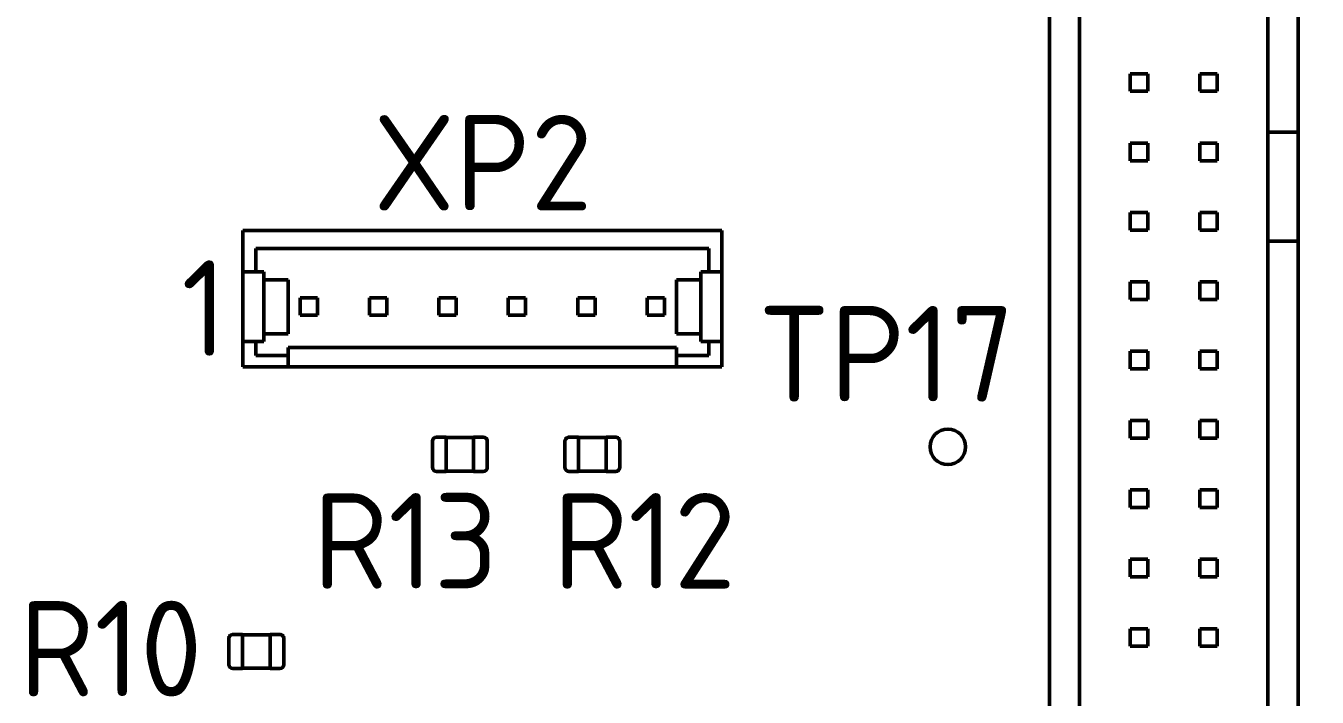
# Model space of a CAD drawing. Header units: millimetres. Extents: x -55 to 2039, y 0 to 512.
# Drawn here: x 993.8 to 1041.07, y 254.21 to 278.8 of the extents above; entities that cross this region are included whole.
import ezdxf
from ezdxf import colors
from ezdxf.entities.mleader import LeaderData, LeaderLine
from ezdxf.enums import TextEntityAlignment as Align
from ezdxf.math import Vec2, Vec3

# ---------------------------------------------------------------- set-up
doc = ezdxf.new("R2010")
doc.units = ezdxf.units.MM
doc.linetypes.add('Сплошная', pattern=[0])
doc.layers.add('Виды', color=30, linetype='Continuous')
doc.layers.add('текст', color=2, linetype='Continuous', lineweight=30)
doc.styles.add('GOST TYPE B', font='', dxfattribs={"height": 3.5})
doc.styles.get('GOST TYPE B').set_extended_font_data('GOST type B')

# ---------------------------------------------------------------- blocks, each defined once
blk = doc.blocks.new('Вид с →')
at = {"linetype": 'Continuous', "lineweight": 25, "transparency": 16777216}
for q in [(28.03, 4.046), (30.858, 4.046)]:
    blk.add_line((29.444, 2.632), q, dxfattribs=at)
blk.add_circle((32.944, 2.632), 3.5, dxfattribs=at)
blk.add_circle((32.944, 2.632), 3.5, dxfattribs=at)
at = {"linetype": 'Continuous', "lineweight": 50, "transparency": 16777216, "style": 'GOST TYPE B'}
blk.add_attdef('ВИД(_:_)', text='', height=7, dxfattribs=at).set_placement((27.226, 3.5), align=Align.MIDDLE_RIGHT)
blk = doc.blocks.new('_DotSmall')
at = {"color": 0, "linetype": 'ByBlock', "lineweight": 60, "const_width": 0.5}
blk.add_lwpolyline([(-0.0625, 0, 1), (0.0625, 0, 1)], format="xyb", close=True, dxfattribs=at)

msp = doc.modelspace()

# ---------------------------------------------------------------- linework, layer by layer
at = {"linetype": 'Continuous', "lineweight": 50}
for p, q in [((1031.2713, 302.112), (1031.2713, 243.712)), ((1040.3713, 274.9121), (1040.3713, 302.112)), ((1032.3713, 244.812), (1032.3713, 301.012)), ((1039.2713, 301.012), (1039.2713, 274.9121)), ((1034.8713, 277.042), (1034.2313, 277.042)), ((1034.2313, 277.042), (1034.2313, 276.402)), ((1034.8713, 276.402), (1034.8713, 277.042)), ((1037.4113, 277.042), (1036.7713, 277.042)), ((1036.7713, 277.042), (1036.7713, 276.402)), ((1037.4113, 276.402), (1037.4113, 277.042)), ((1034.2313, 276.402), (1034.8713, 276.402)), ((1036.7713, 276.402), (1037.4113, 276.402)), ((1039.2713, 274.9121), (1039.2713, 270.9121)), ((1039.2713, 274.9121), (1040.3713, 274.9121)), ((1040.3713, 270.9121), (1040.3713, 274.9121)), ((1034.8713, 274.502), (1034.2313, 274.502)), ((1034.2313, 274.502), (1034.2313, 273.862)), ((1034.8713, 273.862), (1034.8713, 274.502)), ((1037.4113, 274.502), (1036.7713, 274.502)), ((1036.7713, 274.502), (1036.7713, 273.862)), ((1037.4113, 273.862), (1037.4113, 274.502)), ((1034.2313, 273.862), (1034.8713, 273.862)), ((1036.7713, 273.862), (1037.4113, 273.862)), ((1034.8713, 271.962), (1034.2313, 271.962)), ((1034.2313, 271.962), (1034.2313, 271.322)), ((1034.8713, 271.322), (1034.8713, 271.962)), ((1037.4113, 271.962), (1036.7713, 271.962)), ((1036.7713, 271.962), (1036.7713, 271.322)), ((1037.4113, 271.322), (1037.4113, 271.962)), ((1001.7413, 271.3091), (1001.7413, 269.7957)), ((1019.2713, 271.3091), (1001.7413, 271.3091)), ((1019.2713, 269.7957), (1019.2713, 271.3091)), ((1034.2313, 271.322), (1034.8713, 271.322)), ((1036.7713, 271.322), (1037.4113, 271.322)), ((1039.2713, 270.9121), (1039.2713, 244.812)), ((1040.3713, 270.9121), (1039.2713, 270.9121)), ((1040.3713, 243.712), (1040.3713, 270.9121)), ((1002.2118, 269.7957), (1002.2118, 270.6435)), ((1002.2118, 270.6435), (1018.8007, 270.6435)), ((1018.8007, 270.6435), (1018.8007, 269.7957)), ((1001.7413, 269.7957), (1002.2118, 269.7957)), ((1001.7413, 269.6591), (1001.7413, 269.7957)), ((1001.7413, 267.3791), (1001.7413, 269.6591)), ((1002.2118, 269.7957), (1002.5063, 269.7957)), ((1002.5063, 269.6591), (1002.5063, 269.7957)), ((1002.5063, 267.3791), (1002.5063, 269.6591)), ((1003.3963, 269.4991), (1002.5063, 269.4991)), ((1003.3963, 267.5191), (1003.3963, 269.4991)), ((1018.5063, 269.4991), (1017.6163, 269.4991)), ((1017.6163, 269.4991), (1017.6163, 267.5191)), ((1018.5063, 269.6591), (1018.5063, 269.7957)), ((1018.5063, 269.7957), (1018.8007, 269.7957)), ((1018.5063, 267.3791), (1018.5063, 269.6591)), ((1018.8007, 269.7957), (1019.2713, 269.7957)), ((1019.2713, 269.6591), (1019.2713, 269.7957)), ((1019.2713, 267.3791), (1019.2713, 269.6591)), ((1034.8713, 269.422), (1034.2313, 269.422)), ((1034.2313, 269.422), (1034.2313, 268.782)), ((1034.8713, 268.782), (1034.8713, 269.422)), ((1037.4113, 269.422), (1036.7713, 269.422)), ((1036.7713, 269.422), (1036.7713, 268.782)), ((1037.4113, 268.782), (1037.4113, 269.422)), ((1003.8388, 268.2016), (1003.8388, 268.8366)), ((1004.4738, 268.8366), (1003.8388, 268.8366)), ((1004.4738, 268.2016), (1004.4738, 268.8366)), ((1006.3788, 268.2016), (1006.3788, 268.8366)), ((1007.0138, 268.8366), (1006.3788, 268.8366)), ((1007.0138, 268.2016), (1007.0138, 268.8366)), ((1008.9188, 268.2016), (1008.9188, 268.8366)), ((1009.5538, 268.8366), (1008.9188, 268.8366)), ((1009.5538, 268.2016), (1009.5538, 268.8366)), ((1011.4588, 268.2016), (1011.4588, 268.8366)), ((1012.0938, 268.8366), (1011.4588, 268.8366)), ((1012.0938, 268.2016), (1012.0938, 268.8366)), ((1013.9988, 268.2016), (1013.9988, 268.8366)), ((1014.6338, 268.8366), (1013.9988, 268.8366)), ((1014.6338, 268.2016), (1014.6338, 268.8366)), ((1016.5388, 268.2016), (1016.5388, 268.8366)), ((1017.1738, 268.8366), (1016.5388, 268.8366)), ((1017.1738, 268.2016), (1017.1738, 268.8366)), ((1034.2313, 268.782), (1034.8713, 268.782)), ((1036.7713, 268.782), (1037.4113, 268.782)), ((1004.4738, 268.2016), (1003.8388, 268.2016)), ((1007.0138, 268.2016), (1006.3788, 268.2016)), ((1009.5538, 268.2016), (1008.9188, 268.2016)), ((1012.0938, 268.2016), (1011.4588, 268.2016)), ((1014.6338, 268.2016), (1013.9988, 268.2016)), ((1017.1738, 268.2016), (1016.5388, 268.2016)), ((1001.7413, 267.2424), (1001.7413, 267.3791)), ((1001.7413, 267.2424), (1002.2118, 267.2424)), ((1001.7413, 267.2424), (1001.7413, 266.3091)), ((1002.2118, 266.7246), (1002.2118, 267.2424)), ((1002.2118, 267.2424), (1002.5063, 267.2424)), ((1002.5063, 267.5191), (1003.3963, 267.5191)), ((1002.5063, 267.2424), (1002.5063, 267.3791)), ((1017.6163, 267.5191), (1018.5063, 267.5191)), ((1018.5063, 267.2424), (1018.5063, 267.3791)), ((1018.5063, 267.2424), (1018.8007, 267.2424)), ((1018.8007, 267.2424), (1019.2713, 267.2424)), ((1018.8007, 267.2424), (1018.8007, 266.7246)), ((1019.2713, 267.2424), (1019.2713, 267.3791)), ((1019.2713, 266.3091), (1019.2713, 267.2424)), ((1003.3963, 266.7246), (1002.2118, 266.7246)), ((1003.3963, 267.0191), (1017.6163, 267.0191)), ((1003.3963, 267.0191), (1003.3963, 266.7246)), ((1003.3963, 266.3091), (1003.3963, 266.7246)), ((1017.6163, 267.0191), (1017.6163, 266.7246)), ((1017.6163, 266.3091), (1017.6163, 266.7246)), ((1018.8007, 266.7246), (1017.6163, 266.7246)), ((1034.8713, 266.882), (1034.2313, 266.882)), ((1034.2313, 266.882), (1034.2313, 266.242)), ((1034.8713, 266.242), (1034.8713, 266.882)), ((1037.4113, 266.882), (1036.7713, 266.882)), ((1036.7713, 266.882), (1036.7713, 266.242)), ((1037.4113, 266.242), (1037.4113, 266.882)), ((1001.7413, 266.3091), (1003.3963, 266.3091)), ((1003.3963, 266.3091), (1017.6163, 266.3091)), ((1017.6163, 266.3091), (1019.2713, 266.3091)), ((1034.2313, 266.242), (1034.8713, 266.242)), ((1036.7713, 266.242), (1037.4113, 266.242)), ((1034.8713, 264.342), (1034.2313, 264.342)), ((1034.2313, 264.342), (1034.2313, 263.702)), ((1034.8713, 263.702), (1034.8713, 264.342)), ((1037.4113, 264.342), (1036.7713, 264.342)), ((1036.7713, 264.342), (1036.7713, 263.702)), ((1037.4113, 263.702), (1037.4113, 264.342)), ((1008.6813, 263.587), (1008.6813, 262.631)), ((1009.1813, 263.734), (1008.8283, 263.734)), ((1009.1813, 263.587), (1009.1813, 263.734)), ((1010.1913, 263.7215), (1009.1813, 263.7215)), ((1009.1813, 263.587), (1009.1813, 262.631)), ((1010.5443, 263.734), (1010.1913, 263.734)), ((1010.1913, 263.587), (1010.1913, 263.734)), ((1010.1913, 263.587), (1010.1913, 262.631)), ((1010.6913, 263.587), (1010.6913, 262.631)), ((1013.5313, 262.631), (1013.5313, 263.587)), ((1013.6783, 263.734), (1014.0313, 263.734)), ((1014.0313, 263.587), (1014.0313, 263.734)), ((1014.0313, 263.7215), (1015.0413, 263.7215)), ((1014.0313, 262.631), (1014.0313, 263.587)), ((1015.0413, 263.734), (1015.3943, 263.734)), ((1015.0413, 263.587), (1015.0413, 263.734)), ((1015.0413, 262.631), (1015.0413, 263.587)), ((1015.5413, 262.631), (1015.5413, 263.587)), ((1034.2313, 263.702), (1034.8713, 263.702)), ((1036.7713, 263.702), (1037.4113, 263.702)), ((1009.1813, 262.484), (1008.8283, 262.484)), ((1009.1813, 262.631), (1009.1813, 262.484)), ((1010.1913, 262.4965), (1009.1813, 262.4965)), ((1010.1913, 262.631), (1010.1913, 262.484)), ((1010.5443, 262.484), (1010.1913, 262.484)), ((1013.6783, 262.484), (1014.0313, 262.484)), ((1014.0313, 262.631), (1014.0313, 262.484)), ((1014.0313, 262.4965), (1015.0413, 262.4965)), ((1015.0413, 262.631), (1015.0413, 262.484)), ((1015.0413, 262.484), (1015.3943, 262.484)), ((1034.8713, 261.802), (1034.2313, 261.802)), ((1034.2313, 261.802), (1034.2313, 261.162)), ((1034.8713, 261.162), (1034.8713, 261.802)), ((1037.4113, 261.802), (1036.7713, 261.802)), ((1036.7713, 261.802), (1036.7713, 261.162)), ((1037.4113, 261.162), (1037.4113, 261.802)), ((1034.2313, 261.162), (1034.8713, 261.162)), ((1036.7713, 261.162), (1037.4113, 261.162)), ((1034.8713, 259.262), (1034.2313, 259.262)), ((1034.2313, 259.262), (1034.2313, 258.622)), ((1034.8713, 258.622), (1034.8713, 259.262)), ((1037.4113, 259.262), (1036.7713, 259.262)), ((1036.7713, 259.262), (1036.7713, 258.622)), ((1037.4113, 258.622), (1037.4113, 259.262)), ((1034.2313, 258.622), (1034.8713, 258.622)), ((1036.7713, 258.622), (1037.4113, 258.622)), ((1034.8713, 256.722), (1034.2313, 256.722)), ((1034.2313, 256.722), (1034.2313, 256.082)), ((1034.8713, 256.082), (1034.8713, 256.722)), ((1037.4113, 256.722), (1036.7713, 256.722)), ((1036.7713, 256.722), (1036.7713, 256.082)), ((1037.4113, 256.082), (1037.4113, 256.722)), ((1001.2313, 255.406), (1001.2313, 256.362)), ((1001.3783, 256.5091), (1001.7313, 256.5091)), ((1001.7313, 256.362), (1001.7313, 256.5091)), ((1001.7313, 256.4966), (1002.7413, 256.4966)), ((1001.7313, 255.406), (1001.7313, 256.362)), ((1002.7413, 256.5091), (1003.0943, 256.5091)), ((1002.7413, 256.362), (1002.7413, 256.5091)), ((1002.7413, 255.406), (1002.7413, 256.362)), ((1003.2413, 255.406), (1003.2413, 256.362)), ((1034.2313, 256.082), (1034.8713, 256.082)), ((1036.7713, 256.082), (1037.4113, 256.082)), ((1001.7313, 255.406), (1001.7313, 255.2591)), ((1002.7413, 255.406), (1002.7413, 255.2591)), ((1001.3783, 255.2591), (1001.7313, 255.2591)), ((1001.7313, 255.2716), (1002.7413, 255.2716)), ((1002.7413, 255.2591), (1003.0943, 255.2591))]:
    msp.add_line(p, q, dxfattribs=at)
msp.add_circle((1027.5513, 263.3801), 0.65, dxfattribs=at)
at = {"linetype": 'Continuous', "lineweight": 50, "extrusion": (0, 0, -1)}
for centre, start, end in [((-1008.8283, 263.587), 0, 89.99999), ((-1015.3943, 263.587), 89.99999, 179.99999), ((-1008.8283, 262.631), 269.99999, 359.99999), ((-1015.3943, 262.631), 179.99999, 269.99999), ((-1003.0943, 256.362), 89.99999, 179.99999), ((-1003.0943, 255.406), 179.99999, 269.99999)]:
    msp.add_arc(centre, 0.147, start, end, dxfattribs=at)
at = {"linetype": 'Continuous', "lineweight": 50}
for centre, start, end in [((1010.5443, 263.587), 0.00001, 90.00001), ((1013.6783, 263.587), 90.00001, 180.00001), ((1010.5443, 262.631), 270.00001, 0.00001), ((1013.6783, 262.631), 180.00001, 270.00001), ((1001.3783, 256.362), 90.00001, 180.00001), ((1001.3783, 255.406), 180.00001, 270.00001)]:
    msp.add_arc(centre, 0.147, start, end, dxfattribs=at)

# ---------------------------------------------------------------- texts
at = {"layer": 'текст', "style": 'GOST TYPE B'}
for s, p in [('XP2', (1006.5068, 272.0375)), ('TP17', (1020.6079, 265.0401)), ('R13', (1004.3039, 258.1881)), ('R12', (1013.0896, 258.1881)), ('R10', (993.5485, 254.2434))]:
    msp.add_text(s, height=3.5, dxfattribs=at).set_placement(p)
msp.add_text('1', height=3.5, rotation=360, dxfattribs=at).set_placement((999.4936, 266.7113))

# ---------------------------------------------------------------- leaders
at = {"layer": 'Виды', "linetype": 'Continuous', "lineweight": 25}
ml = msp.add_multileader_block('Standard', dxfattribs=at)
ml.set_content('Вид с →', color=256)
ml.set_attribute('ВИД(_:_)', 'А(2:1)', width=0)
ml.set_leader_properties(linetype='Сплошная', lineweight=25)
ml.set_arrow_properties(name='DOTSMALL')
ml.build(insert=Vec2(0, 0))
ml.multileader.update_dxf_attribs({"leader_type": 0, "has_dogleg": 0, "text_left_attachment_type": 6, "text_right_attachment_type": 6, "dogleg_length": 0.3, "arrow_head_size": 1, "block_connection_type": 1})
ctx = ml.context
ctx.base_point, ctx.char_height, ctx.arrow_head_size, ctx.landing_gap_size, ctx.plane_origin = Vec3(1329.0713, 395.8731), 3.5, 1, 1, Vec3(1329.0713, 395.8731)
ctx.left_attachment, ctx.right_attachment, ctx.attachment_type = 6, 6, 1
notes = []
notes.append((ctx, [(0, (0, 0, 0), (0, 0), (1, 0), 1, [])]))
ctx.block.insert = Vec3(1329.0713, 395.8731)
ml = msp.add_multileader_block('Standard', dxfattribs=at)
ml.set_content('Вид с →', color=256)
ml.set_attribute('ВИД(_:_)', 'Б(4:1)', width=0)
ml.set_leader_properties(linetype='Сплошная', lineweight=25)
ml.set_arrow_properties(name='DOTSMALL')
ml.build(insert=Vec2(0, 0))
ml.multileader.update_dxf_attribs({"leader_type": 0, "has_dogleg": 0, "text_left_attachment_type": 6, "text_right_attachment_type": 6, "dogleg_length": 0.3, "arrow_head_size": 1, "block_connection_type": 1})
ctx = ml.context
ctx.base_point, ctx.char_height, ctx.arrow_head_size, ctx.landing_gap_size, ctx.plane_origin = Vec3(1332.1634, 311.4002), 3.5, 1, 1, Vec3(1332.1634, 311.4002)
ctx.left_attachment, ctx.right_attachment, ctx.attachment_type = 6, 6, 1
notes.append((ctx, [(0, (0, 0, 0), (0, 0), (1, 0), 1, [])]))
ctx.block.insert = Vec3(1332.1634, 311.4002)
for ctx, leaders in notes:
    for number, flags, end, landing, length, lines in leaders:
        leader = LeaderData()
        leader.index, (leader.has_last_leader_line, leader.has_dogleg_vector, leader.attachment_direction) = number, flags
        leader.last_leader_point, leader.dogleg_vector, leader.dogleg_length = Vec3(end), Vec3(landing), length
        for number, points, colour, breaks in lines:
            line = LeaderLine()
            line.index, line.vertices, line.color, line.breaks = number, Vec3.list(points), colors.encode_raw_color(colour), breaks
            leader.lines.append(line)
        ctx.leaders.append(leader)

doc.saveas('drawing.dxf')
